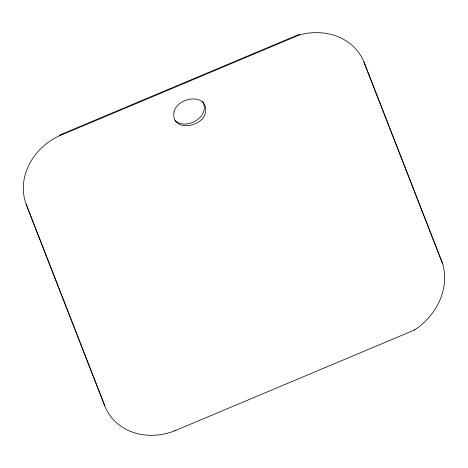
<?xml version="1.0" encoding="UTF-8"?>
<svg xmlns="http://www.w3.org/2000/svg" width="468" height="468" viewBox="0 0 468 468"><rect width="100%" height="100%" fill="white"/><g stroke="black" fill="none" stroke-linecap="round" stroke-linejoin="round"><path stroke-width="0.7" d="M364.297 62.77A59.377 51.351 -27.3 0 0 299.467 34.913L58.172 136.346L52.574 139.376A58.95 50.983 -27.3 0 0 26.401 204.814L104.85 406.019A57.699 49.9 -27.3 0 0 174.868 430.765L414.525 330.01A64.59 55.862 -27.3 0 0 442.746 263.975L364.022 62.232L442.746 263.975M174.974 120.457C186.287 130.999 210.793 116.532 202.702 101.685M299.467 34.913L299.187 34.369L59.547 135.112L59.828 135.65M414.244 329.472L414.525 330.01M174.593 430.221L174.868 430.765M26.401 204.814L26.126 204.276L104.85 406.019M173.979 112.051C170.832 132.35 202.328 127.858 205.534 112.618C208.681 92.325 177.185 96.812 173.979 112.051"/></g></svg>
